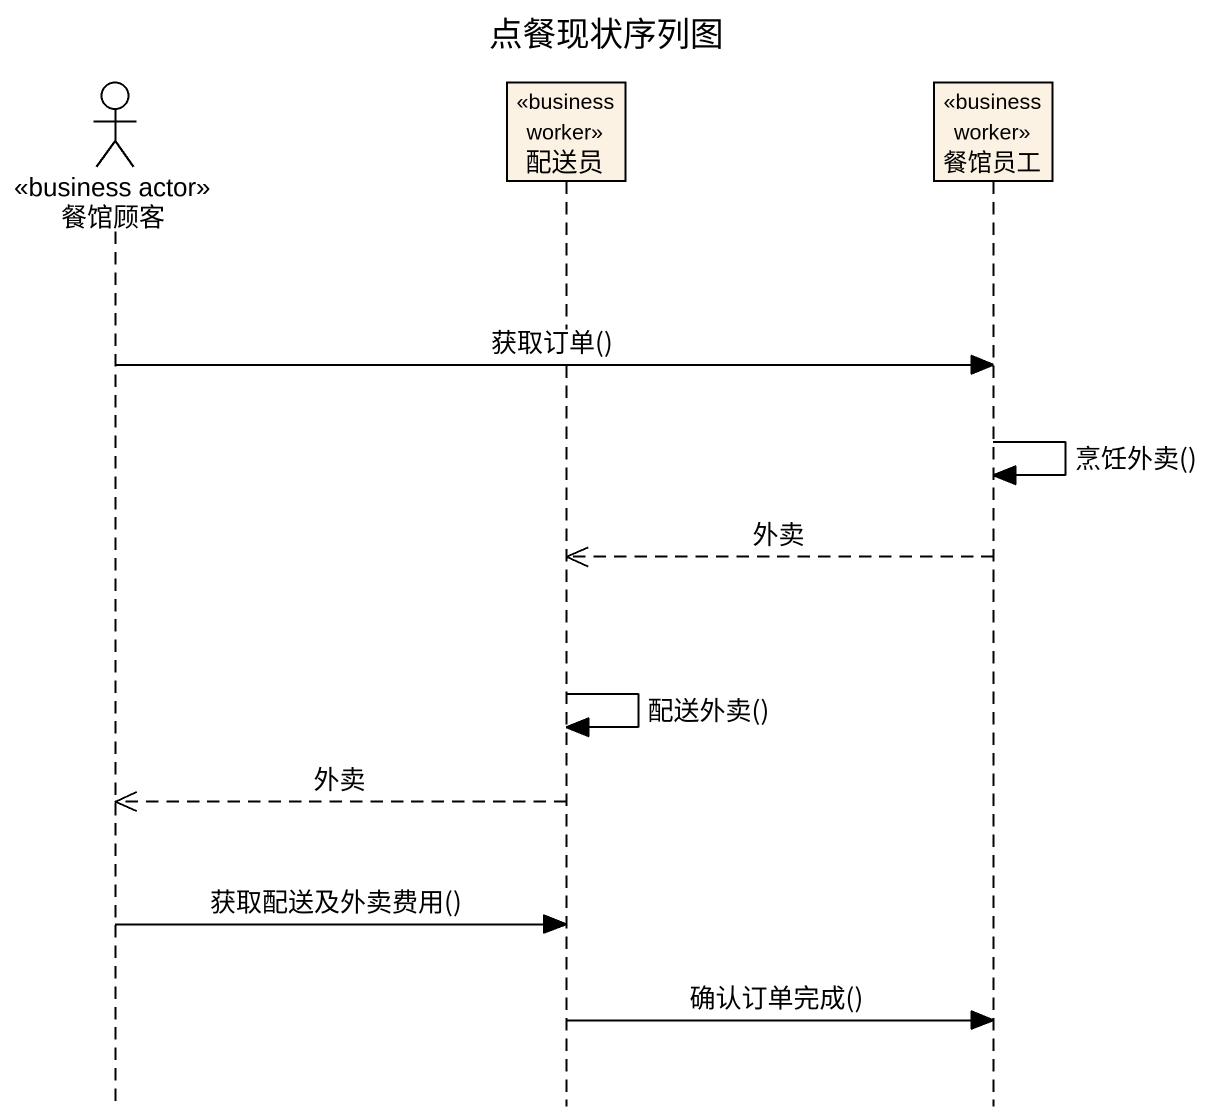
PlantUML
@startuml
title 点餐现状序列图
hide footbox
actor 餐馆顾客 <<business actor>>
participant 配送员 <<business worker>>
participant 餐馆员工 <<business worker>>

餐馆顾客 -> 餐馆员工 : 获取订单()
餐馆员工 -> 餐馆员工 : 烹饪外卖()
餐馆员工 -->> 配送员 : 外卖
配送员 -> 配送员 : 配送外卖()
配送员 -->> 餐馆顾客 : 外卖
餐馆顾客 -> 配送员 : 获取配送及外卖费用()
配送员 -> 餐馆员工 : 确认订单完成()
@enduml
